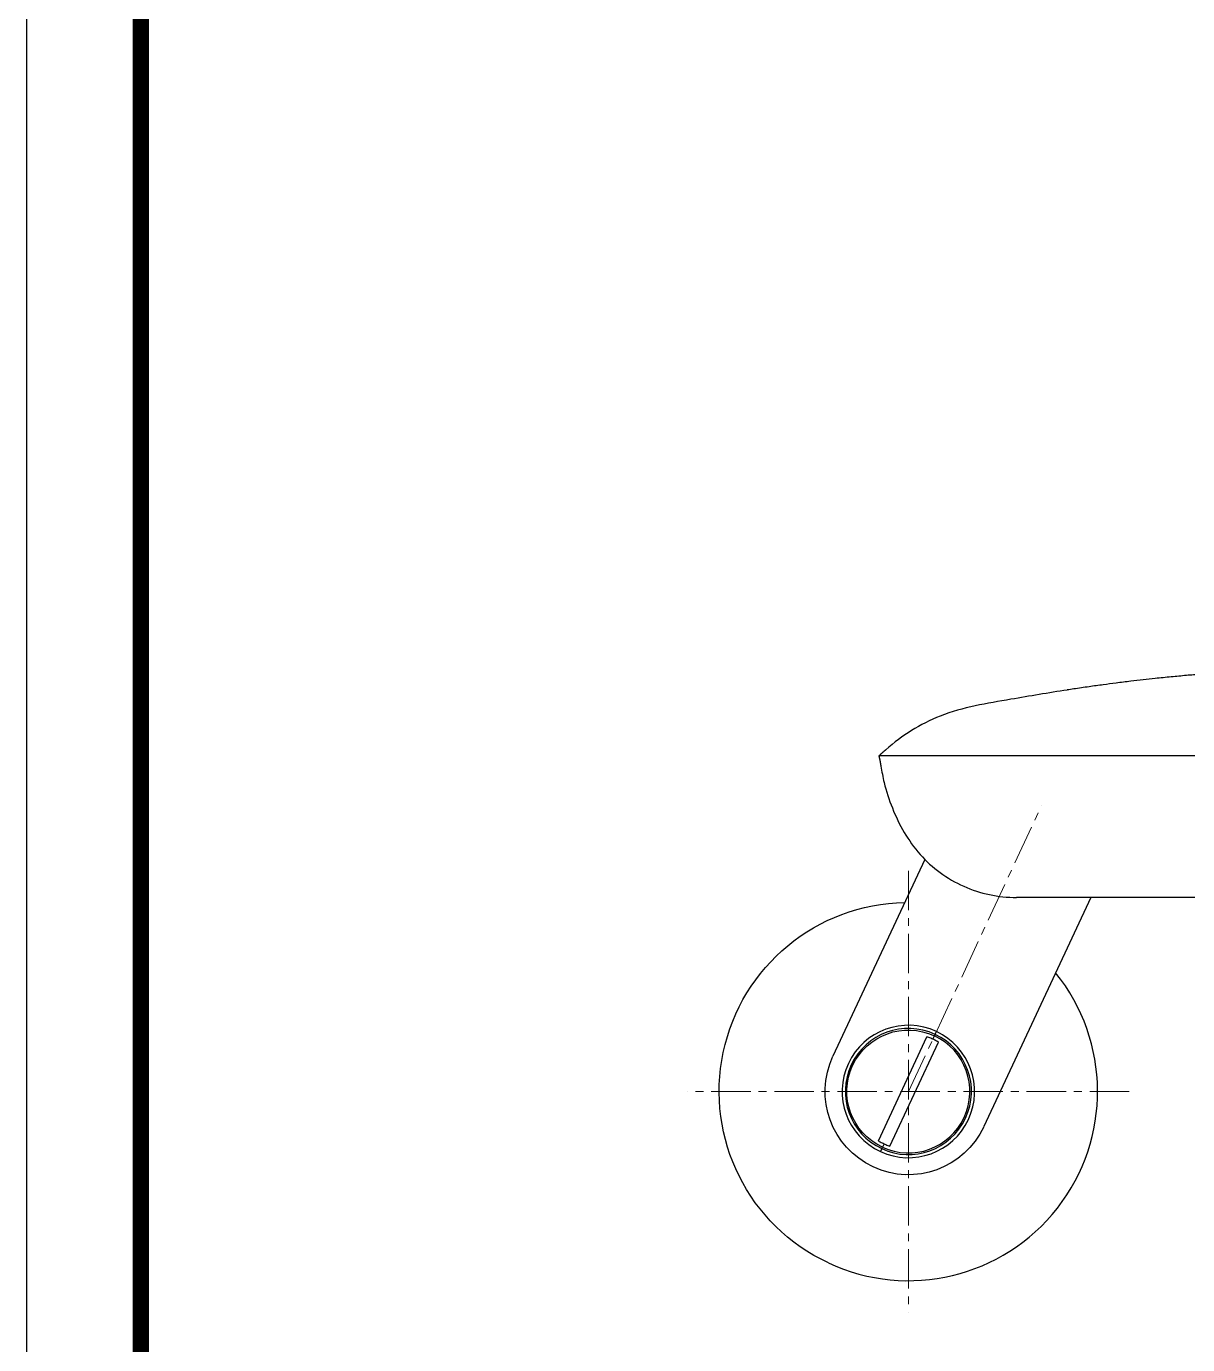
# Model space of a CAD drawing. Extents: x 0 to 1128, y 0 to 827.
# Drawn here: x 0 to 184.1, y 204.3 to 413.4 of the extents above; entities that cross this region are included whole.
import ezdxf

# ---------------------------------------------------------------- set-up
doc = ezdxf.new("R2010")
doc.units = 0
doc.header["$LTSCALE"] = 10
doc.header["$MEASUREMENT"] = 0
doc.linetypes.add('CENTER', pattern=[2, 1.25, -0.25, 0.25, -0.25])
doc.linetypes.add('CENTER2', pattern=[28.575, 19.05, -3.175, 3.175, -3.175])
doc.layers.get('0').update_dxf_attribs({"linetype": 'CONTINUOUS'})
doc.layers.add('1', color=7, linetype='CONTINUOUS')
doc.layers.add('Cneter', color=1, linetype='CENTER2', lineweight=13)

msp = doc.modelspace()

# ---------------------------------------------------------------- linework, layer by layer
at = {"ltscale": 0.5}
msp.add_lwpolyline([(0, 0), (1128.4, 0), (1128.4, 826.8), (0, 826.8)], close=True, dxfattribs=at)
at = {"color": 5, "linetype": 'ByBlock', "lineweight": 200, "const_width": 2.6}
msp.add_lwpolyline([(18.14, 35.4), (1110.14, 35.4), (1110.14, 807.6), (18.14, 807.6)], close=True, dxfattribs=at)
at = {"layer": '1', "color": 7, "linetype": 'Continuous'}
for p, q in [((135.2, 297.71), (135.2, 297.71)), ((142.46, 281.29), (127.9, 250.06)), ((168.77, 275.25), (151.83, 238.91)), ((135.1, 236.64), (142.81, 253.17)), ((143.73, 252.78), (143.98, 253.32)), ((144.09, 253.55), (143.98, 253.32)), ((144.09, 253.55), (144.3, 254)), ((136.92, 235.8), (144.62, 252.33)), ((135.64, 235.42), (135.43, 234.97)), ((135.64, 235.42), (135.74, 235.65)), ((136, 236.19), (135.74, 235.65))]:
    msp.add_line(p, q, dxfattribs=at)
at = {"layer": '1', "color": 7, "linetype": 'Continuous', "extrusion": (0, 0, -1)}
for radius, start, end in [(30, 294.9998, 88.8944), (9.75, 294.9998, 114.9998), (13.2, 204.9998, 24.9998)]:
    msp.add_arc((-139.86, 244.48), radius, start, end, dxfattribs=at)
at = {"layer": '1', "color": 7, "linetype": 'Continuous'}
for radius, start, end in [(30, 245.0002, 38.8942), (10.5, 65.0002, 245.0002), (10, 65.0002, 245.0002), (10.5, 245.0002, 65.0002), (10, 245.0002, 65.0002), (9.75, 245.0002, 65.0002)]:
    msp.add_arc((139.86, 244.48), radius, start, end, dxfattribs=at)
for points, knots in [([(188.96, 310.87), (188.71, 310.85), (187.84, 310.78), (186.55, 310.68), (185.13, 310.56), (183.52, 310.42), (181.5, 310.23), (179.21, 310), (177.07, 309.76), (174.97, 309.52), (172.85, 309.26), (170.64, 308.97), (168.4, 308.66), (166.5, 308.38), (165.39, 308.21), (165.05, 308.16)], [0, 0, 0, 0, 0.028966, 0.10221, 0.153001, 0.197308, 0.291285, 0.391672, 0.468078, 0.546013, 0.641619, 0.728757, 0.829968, 0.946794, 1, 1, 1, 1]), ([(165.06, 308.15), (162.08, 307.7), (159.1, 307.2), (152.33, 306.02), (148.51, 305.45), (141.73, 302.75), (138.84, 300.96), (136.3, 298.68)], [0, 0, 0, 0, 0.293907, 0.293907, 0.669777, 0.669777, 1, 1, 1, 1]), ([(198.05, 297.71), (196.66, 297.71), (195.27, 297.71), (184.89, 297.71), (176.09, 297.71), (163.22, 297.71), (158.97, 297.71), (150.72, 297.71), (146.68, 297.71), (141.61, 297.71), (140.07, 297.71), (137.63, 297.71), (136.72, 297.71), (135.44, 297.71), (135.23, 297.71), (135.2, 297.71)], [0, 0, 0, 0, 0.051688, 0.051688, 0.387596, 0.387596, 0.555551, 0.555551, 0.723505, 0.723505, 0.807482, 0.807482, 0.891459, 0.891459, 1, 1, 1, 1]), ([(135.51, 296.1), (135.65, 295.22), (135.81, 294.35), (136.35, 292.11), (136.79, 290.76), (138.38, 286.81), (139.81, 284.23), (143.62, 279.94), (146, 278.2), (151.26, 275.86), (154.11, 275.25), (157.01, 275.25)], [0, 0, 0, 0, 0.081693, 0.081693, 0.21288, 0.21288, 0.475253, 0.475253, 0.737627, 0.737627, 1, 1, 1, 1]), ([(171.57, 275.25), (171.57, 275.25), (171.48, 275.25), (171.3, 275.25), (170.97, 275.25), (170.06, 275.25), (168.91, 275.25), (167.77, 275.25), (167.13, 275.25), (166.65, 275.25), (166.17, 275.25), (165.7, 275.25), (165.24, 275.25), (164.35, 275.25), (163.37, 275.25), (162.33, 275.25), (161.71, 275.25), (161.24, 275.25), (160.95, 275.25), (160.72, 275.25), (160.5, 275.25), (160.13, 275.25), (159.62, 275.25), (159.06, 275.25), (158.64, 275.25), (158.34, 275.25), (158.06, 275.25), (157.75, 275.25), (157.36, 275.25), (157.14, 275.25), (157.01, 275.25)], [0, 0, 0, 0, 0.00094, 0.013041, 0.025142, 0.049345, 0.146155, 0.19456, 0.218762, 0.242965, 0.267167, 0.291369, 0.315572, 0.339774, 0.436584, 0.484989, 0.533394, 0.557596, 0.581799, 0.5939, 0.606001, 0.630204, 0.678609, 0.727014, 0.775418, 0.799621, 0.823823, 0.872228, 0.920633, 1, 1, 1, 1]), ([(201.83, 275.25), (200.31, 275.25), (197.21, 275.25), (192.57, 275.25), (187.92, 275.25), (184.68, 275.25), (182.8, 275.25), (182.33, 275.25), (181.96, 275.25), (181.68, 275.25), (181.4, 275.25), (181.03, 275.25), (180.56, 275.25), (179.83, 275.25), (178.54, 275.25), (176.74, 275.25), (174.61, 275.25), (173.07, 275.25), (172.14, 275.25), (171.81, 275.25), (171.65, 275.25), (171.57, 275.25)], [0, 0, 0, 0, 0.143693, 0.292742, 0.441791, 0.590839, 0.609471, 0.628102, 0.637417, 0.646733, 0.656048, 0.665364, 0.683995, 0.702626, 0.739888, 0.814413, 0.888937, 0.963461, 0.982093, 0.991408, 1, 1, 1, 1])]:
    msp.add_open_spline(points, degree=3, knots=knots, dxfattribs=at)
for points, degree in [([(135.19, 297.71), (135.36, 296.91), (135.5, 296.11)], 2), ([(136.29, 298.68), (135.69, 298.18), (135.2, 297.71)], 2), ([(143.73, 252.78), (143.63, 252.82), (143.43, 252.92), (143.12, 253.05), (142.91, 253.13), (142.81, 253.17)], 3), ([(144.62, 252.33), (144.53, 252.38), (144.33, 252.48), (144.03, 252.63), (143.83, 252.73), (143.73, 252.78)], 3), ([(135.1, 236.64), (135.2, 236.59), (135.4, 236.49), (135.69, 236.34), (135.9, 236.24), (136, 236.19)], 3), ([(136, 236.19), (136.1, 236.15), (136.3, 236.05), (136.61, 235.92), (136.81, 235.84), (136.92, 235.8)], 3)]:
    msp.add_open_spline(points, degree=degree, dxfattribs=at)
at = {"layer": 'Cneter', "linetype": 'CENTER', "ltscale": 0.5}
for p, q in [((139.86, 244.48), (160.99, 289.8)), ((139.86, 279.48), (139.86, 209.48)), ((174.86, 244.48), (104.86, 244.48))]:
    msp.add_line(p, q, dxfattribs=at)

doc.saveas('drawing.dxf')
